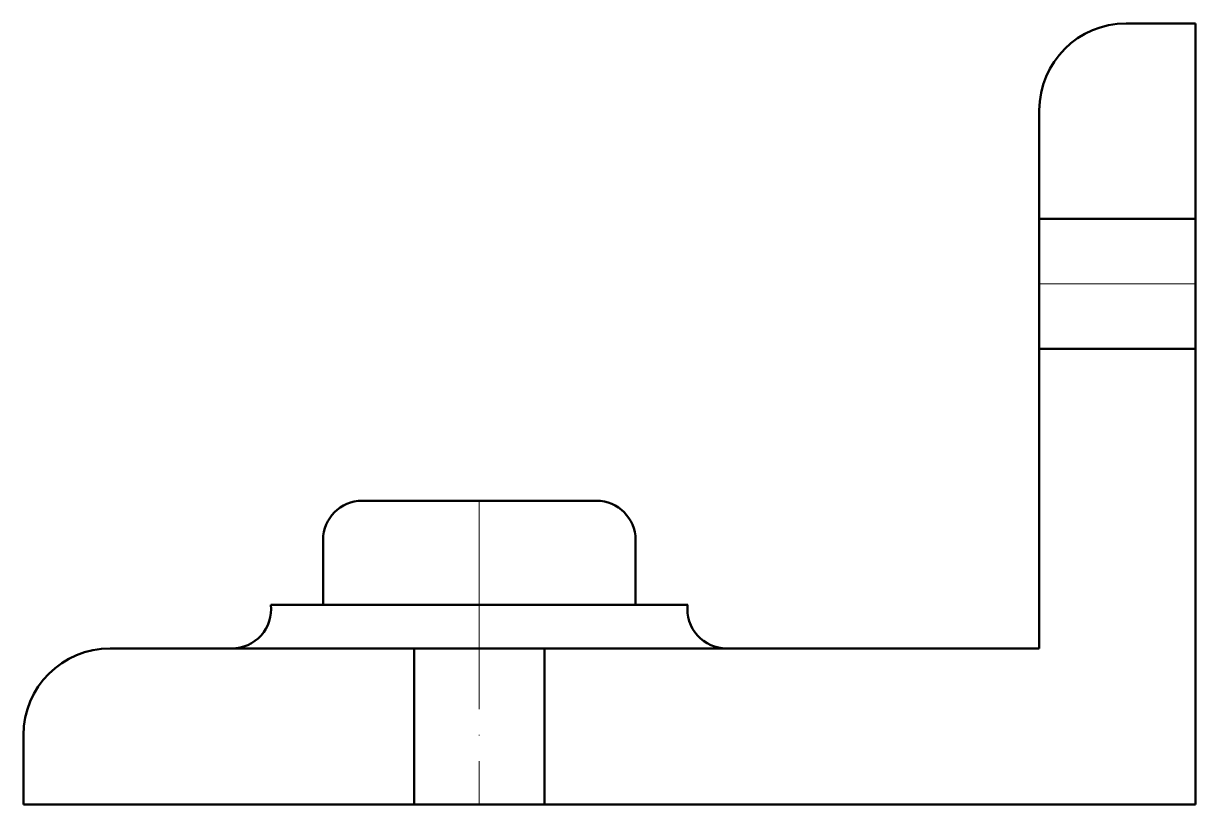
# Model space of a CAD drawing. Header units: millimetres. Extents: x 445 to 580, y 211 to 301.
import ezdxf

# ---------------------------------------------------------------- set-up
doc = ezdxf.new("R2010")
doc.units = ezdxf.units.MM
doc.linetypes.add('ACAD_ISO04W100', pattern=[30, 24, -2.95, 0.1, -2.95])
doc.layers.add('Contornos Visibles', color=7, linetype='Continuous', lineweight=50, true_color=0xffffff)
doc.layers.add('Ejes de revolución', color=6, linetype='ACAD_ISO04W100', lineweight=20, true_color=0xff00ff)

msp = doc.modelspace()

# ---------------------------------------------------------------- linework, layer by layer
at = {"layer": 'Contornos Visibles'}
for p, q in [((580.34, 300.79), (572.34, 300.79)), ((580.34, 270.79), (580.34, 300.79)), ((562.34, 270.79), (562.34, 290.79)), ((562.34, 263.29), (562.34, 278.29)), ((562.34, 278.29), (580.34, 278.29)), ((580.34, 278.29), (580.34, 263.29)), ((580.34, 263.29), (562.34, 263.29)), ((562.34, 263.29), (562.34, 228.79)), ((580.34, 210.79), (580.34, 263.29)), ((497.84, 245.79), (484.34, 245.79)), ((497.84, 245.79), (511.34, 245.79)), ((479.84, 241.29), (479.84, 233.79)), ((515.84, 241.29), (515.84, 233.79)), ((497.84, 233.79), (473.84, 233.79)), ((497.84, 233.79), (521.84, 233.79)), ((455.34, 228.79), (497.84, 228.79)), ((490.34, 210.79), (490.34, 228.79)), ((490.34, 228.79), (505.34, 228.79)), ((505.34, 228.79), (505.34, 210.79)), ((505.34, 228.79), (562.34, 228.79)), ((445.34, 210.79), (445.34, 218.79)), ((497.84, 210.79), (445.34, 210.79)), ((497.84, 210.79), (490.34, 210.79)), ((580.34, 210.79), (497.84, 210.79))]:
    msp.add_line(p, q, dxfattribs=at)
for centre, radius, start, end in [((572.34, 290.79), 10, 90, 180), ((484.34, 241.29), 4.5, 90, 180), ((511.34, 241.29), 4.5, 360, 90), ((469.36, 233.29), 4.5, 269.6451, 6.3805), ((526.31, 233.29), 4.5, 173.6195, 270.3549), ((455.34, 218.79), 10, 90, 180)]:
    msp.add_arc(centre, radius, start, end, dxfattribs=at)
at = {"layer": 'Ejes de revolución'}
for p, q in [((562.34, 270.79), (580.34, 270.79)), ((497.84, 245.79), (497.84, 210.79))]:
    msp.add_line(p, q, dxfattribs=at)

doc.saveas('drawing.dxf')
